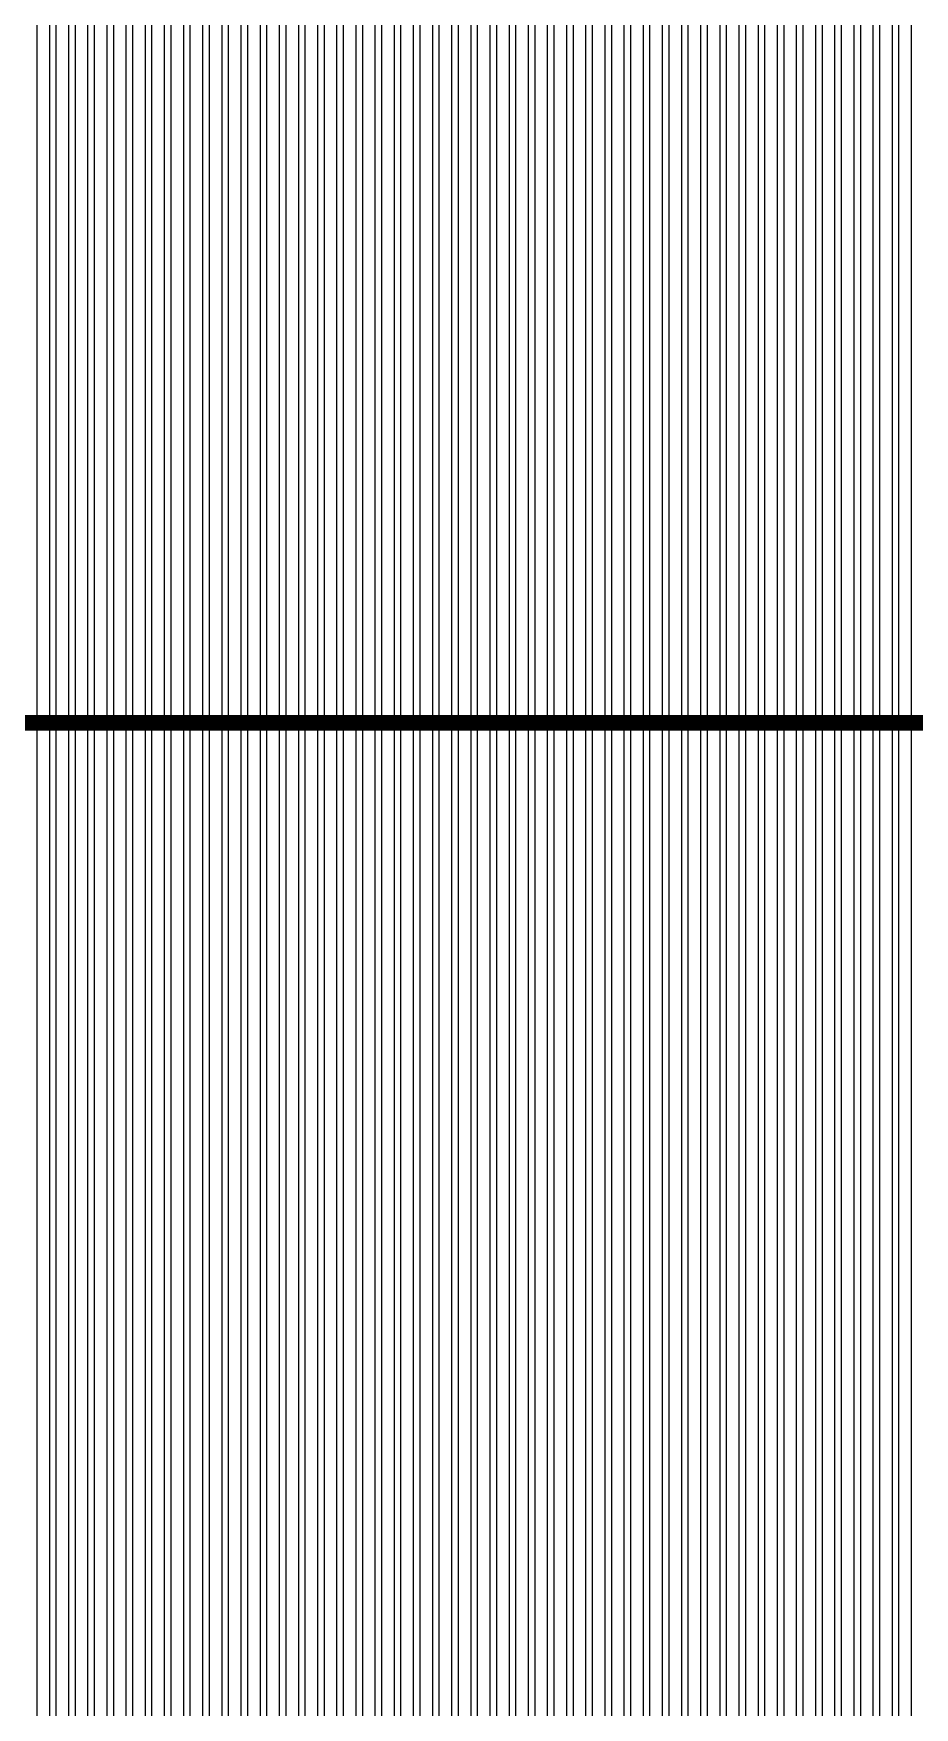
# Model space of a CAD drawing. Header units: millimetres. Extents: x -107267 to 109426, y -98906 to 83910.
# Drawn here: x -10440 to -7593, y -10804 to -5394 of the extents above; entities that cross this region are included whole.
import ezdxf

# ---------------------------------------------------------------- set-up
doc = ezdxf.new("R2010")
doc.units = ezdxf.units.MM
doc.linetypes.add('ACAD_ISO10W100', pattern=[18, 12, -3, 0, -3])
doc.layers.add('00 - ZONA DE PROTEÇÃO', color=4, linetype='Continuous')
doc.layers.add('Top (Plan) View-MISC', color=7, linetype='Continuous')
doc.layers.add('000-M3G-MALHA NOVA', color=5, linetype='ACAD_ISO10W100', lineweight=0)

# ---------------------------------------------------------------- blocks, each defined once
blk = doc.blocks.new('*U481')
at = {"layer": 'Top (Plan) View-MISC', "color": 0, "linetype": 'ByBlock', "lineweight": -2}
for p, q in [((-10429.8, -7621.9), (-10389.1, -7621.9)), ((-10367.9, -7621.9), (-10327.2, -7621.9)), ((-10306, -7621.9), (-10265.3, -7621.9)), ((-10244.1, -7621.9), (-10203.4, -7621.9)), ((-10182.2, -7621.9), (-10141.5, -7621.9)), ((-10120.3, -7621.9), (-10079.6, -7621.9)), ((-10058.4, -7621.9), (-10017.7, -7621.9)), ((-9996.5, -7621.9), (-9955.8, -7621.9)), ((-9934.6, -7621.9), (-9893.9, -7621.9)), ((-9872.7, -7621.9), (-9832, -7621.9)), ((-9810.8, -7621.9), (-9770.1, -7621.9)), ((-9748.9, -7621.9), (-9708.2, -7621.9)), ((-9687, -7621.9), (-9646.3, -7621.9)), ((-9625.1, -7621.9), (-9584.4, -7621.9)), ((-9563.2, -7621.9), (-9522.5, -7621.9)), ((-9501.3, -7621.9), (-9460.6, -7621.9)), ((-9439.4, -7621.9), (-9398.7, -7621.9)), ((-9377.5, -7621.9), (-9336.8, -7621.9)), ((-9315.6, -7621.9), (-9274.9, -7621.9)), ((-9253.7, -7621.9), (-9213, -7621.9)), ((-9191.8, -7621.9), (-9151.1, -7621.9)), ((-9129.9, -7621.9), (-9089.2, -7621.9)), ((-9068, -7621.9), (-9027.3, -7621.9)), ((-9006.1, -7621.9), (-8965.4, -7621.9)), ((-8944.2, -7621.9), (-8903.5, -7621.9)), ((-8882.3, -7621.9), (-8841.6, -7621.9)), ((-8820.4, -7621.9), (-8779.7, -7621.9)), ((-8758.5, -7621.9), (-8717.8, -7621.9)), ((-8696.6, -7621.9), (-8655.9, -7621.9)), ((-8634.7, -7621.9), (-8594, -7621.9)), ((-8572.8, -7621.9), (-8532.1, -7621.9)), ((-8510.9, -7621.9), (-8470.2, -7621.9)), ((-8449, -7621.9), (-8408.3, -7621.9)), ((-8387.1, -7621.9), (-8346.4, -7621.9)), ((-8325.2, -7621.9), (-8284.5, -7621.9)), ((-8263.3, -7621.9), (-8222.6, -7621.9)), ((-8201.4, -7621.9), (-8160.7, -7621.9)), ((-8139.5, -7621.9), (-8098.8, -7621.9)), ((-8077.6, -7621.9), (-8036.9, -7621.9)), ((-8015.7, -7621.9), (-7975, -7621.9)), ((-7953.8, -7621.9), (-7913.1, -7621.9)), ((-7891.9, -7621.9), (-7851.2, -7621.9)), ((-7830, -7621.9), (-7789.3, -7621.9)), ((-7768.1, -7621.9), (-7727.4, -7621.9)), ((-7706.2, -7621.9), (-7665.5, -7621.9)), ((-7644.3, -7621.9), (-7603.6, -7621.9))]:
    blk.add_line(p, q, dxfattribs=at)
blk = doc.blocks.new('*U985')
at = {"layer": 'Top (Plan) View-MISC', "color": 0, "linetype": 'ByBlock', "lineweight": -2}
for p, q in [((-7603.6, -381.9), (-7603.6, -7621.9)), ((-7603.6, -7621.9), (-7603.6, -14861.9)), ((-7603.6, -7621.9), (-7582.4, -7621.9))]:
    blk.add_line(p, q, dxfattribs=at)
blk = doc.blocks.new('*U986')
at = {"layer": 'Top (Plan) View-MISC', "color": 0, "linetype": 'ByBlock', "lineweight": -2}
for p, q in [((-7665.5, -381.9), (-7665.5, -7621.9)), ((-7644.3, -381.9), (-7644.3, -7621.9)), ((-7665.5, -7621.9), (-7665.5, -14861.9)), ((-7665.5, -7621.9), (-7644.3, -7621.9)), ((-7644.3, -7621.9), (-7644.3, -14861.9))]:
    blk.add_line(p, q, dxfattribs=at)
blk = doc.blocks.new('*U987')
at = {"layer": 'Top (Plan) View-MISC', "color": 0, "linetype": 'ByBlock', "lineweight": -2}
for p, q in [((-7727.4, -381.9), (-7727.4, -7621.9)), ((-7706.2, -381.9), (-7706.2, -7621.9)), ((-7727.4, -7621.9), (-7727.4, -14861.9)), ((-7727.4, -7621.9), (-7706.2, -7621.9)), ((-7706.2, -7621.9), (-7706.2, -14861.9))]:
    blk.add_line(p, q, dxfattribs=at)
blk = doc.blocks.new('*U988')
at = {"layer": 'Top (Plan) View-MISC', "color": 0, "linetype": 'ByBlock', "lineweight": -2}
for p, q in [((-7789.3, -381.9), (-7789.3, -7621.9)), ((-7768.1, -381.9), (-7768.1, -7621.9)), ((-7789.3, -7621.9), (-7789.3, -14861.9)), ((-7789.3, -7621.9), (-7768.1, -7621.9)), ((-7768.1, -7621.9), (-7768.1, -14861.9))]:
    blk.add_line(p, q, dxfattribs=at)
blk = doc.blocks.new('*U989')
at = {"layer": 'Top (Plan) View-MISC', "color": 0, "linetype": 'ByBlock', "lineweight": -2}
for p, q in [((-7851.2, -381.9), (-7851.2, -7621.9)), ((-7830, -381.9), (-7830, -7621.9)), ((-7851.2, -7621.9), (-7851.2, -14861.9)), ((-7851.2, -7621.9), (-7830, -7621.9)), ((-7830, -7621.9), (-7830, -14861.9))]:
    blk.add_line(p, q, dxfattribs=at)
blk = doc.blocks.new('*U990')
at = {"layer": 'Top (Plan) View-MISC', "color": 0, "linetype": 'ByBlock', "lineweight": -2}
for p, q in [((-7913.1, -381.9), (-7913.1, -7621.9)), ((-7891.9, -381.9), (-7891.9, -7621.9)), ((-7913.1, -7621.9), (-7913.1, -14861.9)), ((-7913.1, -7621.9), (-7891.9, -7621.9)), ((-7891.9, -7621.9), (-7891.9, -14861.9))]:
    blk.add_line(p, q, dxfattribs=at)
blk = doc.blocks.new('*U991')
at = {"layer": 'Top (Plan) View-MISC', "color": 0, "linetype": 'ByBlock', "lineweight": -2}
for p, q in [((-7975, -381.9), (-7975, -7621.9)), ((-7953.8, -381.9), (-7953.8, -7621.9)), ((-7975, -7621.9), (-7975, -14861.9)), ((-7975, -7621.9), (-7953.8, -7621.9)), ((-7953.8, -7621.9), (-7953.8, -14861.9))]:
    blk.add_line(p, q, dxfattribs=at)
blk = doc.blocks.new('*U992')
at = {"layer": 'Top (Plan) View-MISC', "color": 0, "linetype": 'ByBlock', "lineweight": -2}
for p, q in [((-8036.9, -381.9), (-8036.9, -7621.9)), ((-8015.7, -381.9), (-8015.7, -7621.9)), ((-8036.9, -7621.9), (-8036.9, -14861.9)), ((-8036.9, -7621.9), (-8015.7, -7621.9)), ((-8015.7, -7621.9), (-8015.7, -14861.9))]:
    blk.add_line(p, q, dxfattribs=at)
blk = doc.blocks.new('*U993')
at = {"layer": 'Top (Plan) View-MISC', "color": 0, "linetype": 'ByBlock', "lineweight": -2}
for p, q in [((-8098.8, -381.9), (-8098.8, -7621.9)), ((-8077.6, -381.9), (-8077.6, -7621.9)), ((-8098.8, -7621.9), (-8098.8, -14861.9)), ((-8098.8, -7621.9), (-8077.6, -7621.9)), ((-8077.6, -7621.9), (-8077.6, -14861.9))]:
    blk.add_line(p, q, dxfattribs=at)
blk = doc.blocks.new('*U994')
at = {"layer": 'Top (Plan) View-MISC', "color": 0, "linetype": 'ByBlock', "lineweight": -2}
for p, q in [((-8160.7, -381.9), (-8160.7, -7621.9)), ((-8139.5, -381.9), (-8139.5, -7621.9)), ((-8160.7, -7621.9), (-8160.7, -14861.9)), ((-8160.7, -7621.9), (-8139.5, -7621.9)), ((-8139.5, -7621.9), (-8139.5, -14861.9))]:
    blk.add_line(p, q, dxfattribs=at)
blk = doc.blocks.new('*U995')
at = {"layer": 'Top (Plan) View-MISC', "color": 0, "linetype": 'ByBlock', "lineweight": -2}
for p, q in [((-8222.6, -381.9), (-8222.6, -7621.9)), ((-8201.4, -381.9), (-8201.4, -7621.9)), ((-8222.6, -7621.9), (-8222.6, -14861.9)), ((-8222.6, -7621.9), (-8201.4, -7621.9)), ((-8201.4, -7621.9), (-8201.4, -14861.9))]:
    blk.add_line(p, q, dxfattribs=at)
blk = doc.blocks.new('*U996')
at = {"layer": 'Top (Plan) View-MISC', "color": 0, "linetype": 'ByBlock', "lineweight": -2}
for p, q in [((-8284.5, -381.9), (-8284.5, -7621.9)), ((-8263.3, -381.9), (-8263.3, -7621.9)), ((-8284.5, -7621.9), (-8284.5, -14861.9)), ((-8284.5, -7621.9), (-8263.3, -7621.9)), ((-8263.3, -7621.9), (-8263.3, -14861.9))]:
    blk.add_line(p, q, dxfattribs=at)
blk = doc.blocks.new('*U997')
at = {"layer": 'Top (Plan) View-MISC', "color": 0, "linetype": 'ByBlock', "lineweight": -2}
for p, q in [((-8346.4, -381.9), (-8346.4, -7621.9)), ((-8325.2, -381.9), (-8325.2, -7621.9)), ((-8346.4, -7621.9), (-8346.4, -14861.9)), ((-8346.4, -7621.9), (-8325.2, -7621.9)), ((-8325.2, -7621.9), (-8325.2, -14861.9))]:
    blk.add_line(p, q, dxfattribs=at)
blk = doc.blocks.new('*U998')
at = {"layer": 'Top (Plan) View-MISC', "color": 0, "linetype": 'ByBlock', "lineweight": -2}
for p, q in [((-8408.3, -381.9), (-8408.3, -7621.9)), ((-8387.1, -381.9), (-8387.1, -7621.9)), ((-8408.3, -7621.9), (-8408.3, -14861.9)), ((-8408.3, -7621.9), (-8387.1, -7621.9)), ((-8387.1, -7621.9), (-8387.1, -14861.9))]:
    blk.add_line(p, q, dxfattribs=at)
blk = doc.blocks.new('*U999')
at = {"layer": 'Top (Plan) View-MISC', "color": 0, "linetype": 'ByBlock', "lineweight": -2}
for p, q in [((-8470.2, -381.9), (-8470.2, -7621.9)), ((-8449, -381.9), (-8449, -7621.9)), ((-8470.2, -7621.9), (-8470.2, -14861.9)), ((-8470.2, -7621.9), (-8449, -7621.9)), ((-8449, -7621.9), (-8449, -14861.9))]:
    blk.add_line(p, q, dxfattribs=at)
blk = doc.blocks.new('*U1000')
at = {"layer": 'Top (Plan) View-MISC', "color": 0, "linetype": 'ByBlock', "lineweight": -2}
for p, q in [((-8532.1, -381.9), (-8532.1, -7621.9)), ((-8510.9, -381.9), (-8510.9, -7621.9)), ((-8532.1, -7621.9), (-8532.1, -14861.9)), ((-8532.1, -7621.9), (-8510.9, -7621.9)), ((-8510.9, -7621.9), (-8510.9, -14861.9))]:
    blk.add_line(p, q, dxfattribs=at)
blk = doc.blocks.new('*U1001')
at = {"layer": 'Top (Plan) View-MISC', "color": 0, "linetype": 'ByBlock', "lineweight": -2}
for p, q in [((-8594, -381.9), (-8594, -7621.9)), ((-8572.8, -381.9), (-8572.8, -7621.9)), ((-8594, -7621.9), (-8594, -14861.9)), ((-8594, -7621.9), (-8572.8, -7621.9)), ((-8572.8, -7621.9), (-8572.8, -14861.9))]:
    blk.add_line(p, q, dxfattribs=at)
blk = doc.blocks.new('*U1002')
at = {"layer": 'Top (Plan) View-MISC', "color": 0, "linetype": 'ByBlock', "lineweight": -2}
for p, q in [((-8655.9, -381.9), (-8655.9, -7621.9)), ((-8634.7, -381.9), (-8634.7, -7621.9)), ((-8655.9, -7621.9), (-8655.9, -14861.9)), ((-8655.9, -7621.9), (-8634.7, -7621.9)), ((-8634.7, -7621.9), (-8634.7, -14861.9))]:
    blk.add_line(p, q, dxfattribs=at)
blk = doc.blocks.new('*U1003')
at = {"layer": 'Top (Plan) View-MISC', "color": 0, "linetype": 'ByBlock', "lineweight": -2}
for p, q in [((-8717.8, -381.9), (-8717.8, -7621.9)), ((-8696.6, -381.9), (-8696.6, -7621.9)), ((-8717.8, -7621.9), (-8717.8, -14861.9)), ((-8717.8, -7621.9), (-8696.6, -7621.9)), ((-8696.6, -7621.9), (-8696.6, -14861.9))]:
    blk.add_line(p, q, dxfattribs=at)
blk = doc.blocks.new('*U1004')
at = {"layer": 'Top (Plan) View-MISC', "color": 0, "linetype": 'ByBlock', "lineweight": -2}
for p, q in [((-8779.7, -381.9), (-8779.7, -7621.9)), ((-8758.5, -381.9), (-8758.5, -7621.9)), ((-8779.7, -7621.9), (-8779.7, -14861.9)), ((-8779.7, -7621.9), (-8758.5, -7621.9)), ((-8758.5, -7621.9), (-8758.5, -14861.9))]:
    blk.add_line(p, q, dxfattribs=at)
blk = doc.blocks.new('*U1005')
at = {"layer": 'Top (Plan) View-MISC', "color": 0, "linetype": 'ByBlock', "lineweight": -2}
for p, q in [((-8841.6, -381.9), (-8841.6, -7621.9)), ((-8820.4, -381.9), (-8820.4, -7621.9)), ((-8841.6, -7621.9), (-8841.6, -14861.9)), ((-8841.6, -7621.9), (-8820.4, -7621.9)), ((-8820.4, -7621.9), (-8820.4, -14861.9))]:
    blk.add_line(p, q, dxfattribs=at)
blk = doc.blocks.new('*U1006')
at = {"layer": 'Top (Plan) View-MISC', "color": 0, "linetype": 'ByBlock', "lineweight": -2}
for p, q in [((-8903.5, -381.9), (-8903.5, -7621.9)), ((-8882.3, -381.9), (-8882.3, -7621.9)), ((-8903.5, -7621.9), (-8903.5, -14861.9)), ((-8903.5, -7621.9), (-8882.3, -7621.9)), ((-8882.3, -7621.9), (-8882.3, -14861.9))]:
    blk.add_line(p, q, dxfattribs=at)
blk = doc.blocks.new('*U1007')
at = {"layer": 'Top (Plan) View-MISC', "color": 0, "linetype": 'ByBlock', "lineweight": -2}
for p, q in [((-8965.4, -381.9), (-8965.4, -7621.9)), ((-8944.2, -381.9), (-8944.2, -7621.9)), ((-8965.4, -7621.9), (-8965.4, -14861.9)), ((-8965.4, -7621.9), (-8944.2, -7621.9)), ((-8944.2, -7621.9), (-8944.2, -14861.9))]:
    blk.add_line(p, q, dxfattribs=at)
blk = doc.blocks.new('*U1008')
at = {"layer": 'Top (Plan) View-MISC', "color": 0, "linetype": 'ByBlock', "lineweight": -2}
for p, q in [((-9027.3, -381.9), (-9027.3, -7621.9)), ((-9006.1, -381.9), (-9006.1, -7621.9)), ((-9027.3, -7621.9), (-9027.3, -14861.9)), ((-9027.3, -7621.9), (-9006.1, -7621.9)), ((-9006.1, -7621.9), (-9006.1, -14861.9))]:
    blk.add_line(p, q, dxfattribs=at)
blk = doc.blocks.new('*U1009')
at = {"layer": 'Top (Plan) View-MISC', "color": 0, "linetype": 'ByBlock', "lineweight": -2}
for p, q in [((-9089.2, -381.9), (-9089.2, -7621.9)), ((-9068, -381.9), (-9068, -7621.9)), ((-9089.2, -7621.9), (-9089.2, -14861.9)), ((-9089.2, -7621.9), (-9068, -7621.9)), ((-9068, -7621.9), (-9068, -14861.9))]:
    blk.add_line(p, q, dxfattribs=at)
blk = doc.blocks.new('*U1010')
at = {"layer": 'Top (Plan) View-MISC', "color": 0, "linetype": 'ByBlock', "lineweight": -2}
for p, q in [((-9151.1, -2262.1), (-9151.1, -7621.9)), ((-9129.9, -2262.1), (-9129.9, -7621.9)), ((-9151.1, -7621.9), (-9151.1, -14861.9)), ((-9151.1, -7621.9), (-9129.9, -7621.9)), ((-9129.9, -7621.9), (-9129.9, -14861.9))]:
    blk.add_line(p, q, dxfattribs=at)
blk = doc.blocks.new('*U1011')
at = {"layer": 'Top (Plan) View-MISC', "color": 0, "linetype": 'ByBlock', "lineweight": -2}
for p, q in [((-9213, -2262.1), (-9213, -7621.9)), ((-9191.8, -2262.1), (-9191.8, -7621.9)), ((-9213, -7621.9), (-9213, -14861.9)), ((-9213, -7621.9), (-9191.8, -7621.9)), ((-9191.8, -7621.9), (-9191.8, -14861.9))]:
    blk.add_line(p, q, dxfattribs=at)
blk = doc.blocks.new('*U1012')
at = {"layer": 'Top (Plan) View-MISC', "color": 0, "linetype": 'ByBlock', "lineweight": -2}
for p, q in [((-9253.7, -2108.7), (-9253.7, -7621.9)), ((-9274.9, -2122.6), (-9274.9, -7621.9)), ((-9274.9, -7621.9), (-9274.9, -14861.9)), ((-9274.9, -7621.9), (-9253.7, -7621.9)), ((-9253.7, -7621.9), (-9253.7, -14861.9))]:
    blk.add_line(p, q, dxfattribs=at)
blk = doc.blocks.new('*U1013')
at = {"layer": 'Top (Plan) View-MISC', "color": 0, "linetype": 'ByBlock', "lineweight": -2}
for p, q in [((-9336.8, -2147.7), (-9336.8, -7621.9)), ((-9315.6, -2141.4), (-9315.6, -7621.9)), ((-9336.8, -7621.9), (-9336.8, -14861.9)), ((-9336.8, -7621.9), (-9315.6, -7621.9)), ((-9315.6, -7621.9), (-9315.6, -14861.9))]:
    blk.add_line(p, q, dxfattribs=at)
blk = doc.blocks.new('*U1014')
at = {"layer": 'Top (Plan) View-MISC', "color": 0, "linetype": 'ByBlock', "lineweight": -2}
for p, q in [((-9398.7, -2154.6), (-9398.7, -7621.9)), ((-9377.5, -2154.1), (-9377.5, -7621.9)), ((-9398.7, -7621.9), (-9398.7, -14861.9)), ((-9398.7, -7621.9), (-9377.5, -7621.9)), ((-9377.5, -7621.9), (-9377.5, -14861.9))]:
    blk.add_line(p, q, dxfattribs=at)
blk = doc.blocks.new('*U1015')
at = {"layer": 'Top (Plan) View-MISC', "color": 0, "linetype": 'ByBlock', "lineweight": -2}
for p, q in [((-9460.6, -2145), (-9460.6, -7621.9)), ((-9439.4, -2150.2), (-9439.4, -7621.9)), ((-9460.6, -7621.9), (-9460.6, -14861.9)), ((-9460.6, -7621.9), (-9439.4, -7621.9)), ((-9439.4, -7621.9), (-9439.4, -14861.9))]:
    blk.add_line(p, q, dxfattribs=at)
blk = doc.blocks.new('*U1016')
at = {"layer": 'Top (Plan) View-MISC', "color": 0, "linetype": 'ByBlock', "lineweight": -2}
for p, q in [((-9522.5, -2116.5), (-9522.5, -7621.9)), ((-9501.3, -2128.8), (-9501.3, -7621.9)), ((-9522.5, -7621.9), (-9522.5, -14861.9)), ((-9522.5, -7621.9), (-9501.3, -7621.9)), ((-9501.3, -7621.9), (-9501.3, -14861.9))]:
    blk.add_line(p, q, dxfattribs=at)
blk = doc.blocks.new('*U1017')
at = {"layer": 'Top (Plan) View-MISC', "color": 0, "linetype": 'ByBlock', "lineweight": -2}
for p, q in [((-9584.4, -2058), (-9584.4, -7621.9)), ((-9563.2, -2083.1), (-9563.2, -7621.9)), ((-9584.4, -7621.9), (-9584.4, -14861.9)), ((-9584.4, -7621.9), (-9563.2, -7621.9)), ((-9563.2, -7621.9), (-9563.2, -14861.9))]:
    blk.add_line(p, q, dxfattribs=at)
blk = doc.blocks.new('*U1018')
at = {"layer": 'Top (Plan) View-MISC', "color": 0, "linetype": 'ByBlock', "lineweight": -2}
for p, q in [((-9646.3, -381.9), (-9646.3, -7621.9)), ((-9625.1, -1966.9), (-9625.1, -7621.9)), ((-9646.3, -7621.9), (-9646.3, -14861.9)), ((-9646.3, -7621.9), (-9625.1, -7621.9)), ((-9625.1, -7621.9), (-9625.1, -14861.9))]:
    blk.add_line(p, q, dxfattribs=at)
blk = doc.blocks.new('*U1019')
at = {"layer": 'Top (Plan) View-MISC', "color": 0, "linetype": 'ByBlock', "lineweight": -2}
for p, q in [((-9708.2, -381.9), (-9708.2, -7621.9)), ((-9687, -381.9), (-9687, -7621.9)), ((-9708.2, -7621.9), (-9708.2, -14861.9)), ((-9708.2, -7621.9), (-9687, -7621.9)), ((-9687, -7621.9), (-9687, -14861.9))]:
    blk.add_line(p, q, dxfattribs=at)
blk = doc.blocks.new('*U1020')
at = {"layer": 'Top (Plan) View-MISC', "color": 0, "linetype": 'ByBlock', "lineweight": -2}
for p, q in [((-9770.1, -381.9), (-9770.1, -7621.9)), ((-9748.9, -381.9), (-9748.9, -7621.9)), ((-9770.1, -7621.9), (-9770.1, -14861.9)), ((-9770.1, -7621.9), (-9748.9, -7621.9)), ((-9748.9, -7621.9), (-9748.9, -14861.9))]:
    blk.add_line(p, q, dxfattribs=at)
blk = doc.blocks.new('*U1021')
at = {"layer": 'Top (Plan) View-MISC', "color": 0, "linetype": 'ByBlock', "lineweight": -2}
for p, q in [((-9832, -381.9), (-9832, -7621.9)), ((-9810.8, -381.9), (-9810.8, -7621.9)), ((-9832, -7621.9), (-9832, -14861.9)), ((-9832, -7621.9), (-9810.8, -7621.9)), ((-9810.8, -7621.9), (-9810.8, -14861.9))]:
    blk.add_line(p, q, dxfattribs=at)
blk = doc.blocks.new('*U1022')
at = {"layer": 'Top (Plan) View-MISC', "color": 0, "linetype": 'ByBlock', "lineweight": -2}
for p, q in [((-9893.9, -381.9), (-9893.9, -7621.9)), ((-9872.7, -381.9), (-9872.7, -7621.9)), ((-9893.9, -7621.9), (-9893.9, -14861.9)), ((-9893.9, -7621.9), (-9872.7, -7621.9)), ((-9872.7, -7621.9), (-9872.7, -14861.9))]:
    blk.add_line(p, q, dxfattribs=at)
blk = doc.blocks.new('*U1023')
at = {"layer": 'Top (Plan) View-MISC', "color": 0, "linetype": 'ByBlock', "lineweight": -2}
for p, q in [((-9955.8, -381.9), (-9955.8, -7621.9)), ((-9934.6, -381.9), (-9934.6, -7621.9)), ((-9955.8, -7621.9), (-9955.8, -14861.9)), ((-9955.8, -7621.9), (-9934.6, -7621.9)), ((-9934.6, -7621.9), (-9934.6, -14861.9))]:
    blk.add_line(p, q, dxfattribs=at)
blk = doc.blocks.new('*U1024')
at = {"layer": 'Top (Plan) View-MISC', "color": 0, "linetype": 'ByBlock', "lineweight": -2}
for p, q in [((-10017.7, -381.9), (-10017.7, -7621.9)), ((-9996.5, -381.9), (-9996.5, -7621.9)), ((-10017.7, -7621.9), (-10017.7, -14861.9)), ((-10017.7, -7621.9), (-9996.5, -7621.9)), ((-9996.5, -7621.9), (-9996.5, -14861.9))]:
    blk.add_line(p, q, dxfattribs=at)
blk = doc.blocks.new('*U1025')
at = {"layer": 'Top (Plan) View-MISC', "color": 0, "linetype": 'ByBlock', "lineweight": -2}
for p, q in [((-10079.6, -381.9), (-10079.6, -7621.9)), ((-10058.4, -381.9), (-10058.4, -7621.9)), ((-10079.6, -7621.9), (-10079.6, -14861.9)), ((-10079.6, -7621.9), (-10058.4, -7621.9)), ((-10058.4, -7621.9), (-10058.4, -14861.9))]:
    blk.add_line(p, q, dxfattribs=at)
blk = doc.blocks.new('*U1026')
at = {"layer": 'Top (Plan) View-MISC', "color": 0, "linetype": 'ByBlock', "lineweight": -2}
for p, q in [((-10141.5, -381.9), (-10141.5, -7621.9)), ((-10120.3, -381.9), (-10120.3, -7621.9)), ((-10141.5, -7621.9), (-10141.5, -14861.9)), ((-10141.5, -7621.9), (-10120.3, -7621.9)), ((-10120.3, -7621.9), (-10120.3, -14861.9))]:
    blk.add_line(p, q, dxfattribs=at)
blk = doc.blocks.new('*U1027')
at = {"layer": 'Top (Plan) View-MISC', "color": 0, "linetype": 'ByBlock', "lineweight": -2}
for p, q in [((-10203.4, -381.9), (-10203.4, -7621.9)), ((-10182.2, -381.9), (-10182.2, -7621.9)), ((-10203.4, -7621.9), (-10203.4, -14861.9)), ((-10203.4, -7621.9), (-10182.2, -7621.9)), ((-10182.2, -7621.9), (-10182.2, -14861.9))]:
    blk.add_line(p, q, dxfattribs=at)
blk = doc.blocks.new('*U1028')
at = {"layer": 'Top (Plan) View-MISC', "color": 0, "linetype": 'ByBlock', "lineweight": -2}
for p, q in [((-10265.3, -381.9), (-10265.3, -7621.9)), ((-10244.1, -381.9), (-10244.1, -7621.9)), ((-10265.3, -7621.9), (-10265.3, -14861.9)), ((-10265.3, -7621.9), (-10244.1, -7621.9)), ((-10244.1, -7621.9), (-10244.1, -14861.9))]:
    blk.add_line(p, q, dxfattribs=at)
blk = doc.blocks.new('*U1029')
at = {"layer": 'Top (Plan) View-MISC', "color": 0, "linetype": 'ByBlock', "lineweight": -2}
for p, q in [((-10327.2, -381.9), (-10327.2, -7621.9)), ((-10306, -381.9), (-10306, -7621.9)), ((-10327.2, -7621.9), (-10327.2, -14861.9)), ((-10327.2, -7621.9), (-10306, -7621.9)), ((-10306, -7621.9), (-10306, -14861.9))]:
    blk.add_line(p, q, dxfattribs=at)
blk = doc.blocks.new('*U1030')
at = {"layer": 'Top (Plan) View-MISC', "color": 0, "linetype": 'ByBlock', "lineweight": -2}
for p, q in [((-10389.1, -381.9), (-10389.1, -7621.9)), ((-10367.9, -381.9), (-10367.9, -7621.9)), ((-10389.1, -7621.9), (-10389.1, -14861.9)), ((-10389.1, -7621.9), (-10367.9, -7621.9)), ((-10367.9, -7621.9), (-10367.9, -14861.9))]:
    blk.add_line(p, q, dxfattribs=at)
blk = doc.blocks.new('*U1031')
at = {"layer": 'Top (Plan) View-MISC', "color": 0, "linetype": 'ByBlock', "lineweight": -2}
for p, q in [((-10429.8, -381.9), (-10429.8, -7621.9)), ((-10451, -7621.9), (-10429.8, -7621.9)), ((-10429.8, -7621.9), (-10429.8, -14861.9))]:
    blk.add_line(p, q, dxfattribs=at)

msp = doc.modelspace()

# ---------------------------------------------------------------- hatches: boundary and pattern name
at = {"layer": '00 - ZONA DE PROTEÇÃO'}
h = msp.add_hatch(dxfattribs=at)
h.set_pattern_fill('ANSI31', color=256, scale=100)
h.paths.add_polyline_path([(-13707.5, -10990.4, -0.186516), (-13820.6, -14966.5, 0.414214), (-13179.3, -15607.9, -0.104933), (-3151, -15607.9, -0.09784), (6816.5, -15607.9, -0.097708), (16816.5, -15607.9, -0.143023), (23528.8, -15599.5, 0.414214), (24170.1, -14958.2, -0.142426), (24170.1, -7613.3, -0.10484), (23957.5, 478.5, 0.414214), (23316.2, 1119.8, -0.093557), (16807.7, 577.3, -0.082777), (6855.7, 562.6, -0.082236), (-3141.3, 575.6, -0.08359), (-13132.3, 575.6, -0.101166), (-21195.5, 556.2, 0.414214), (-21836.8, -85.1, -0.113967), (-21836.8, -7622.3, -0.301912), (-21836.8, -10478, 0.414214), (-21195.5, -11119.4, -0.128973)])
h.paths.add_polyline_path([(-20156.9, -9561, 0.142702), (-20481.7, -7424.5, 0.092198), (-20379.7, -831.6, 0.088905), (-13141.3, -732.3, 0.083475), (-3150.3, -732.3, 0.082902), (6855.6, -738.1, 0.108059), (16863.1, -739.3, 0.098139), (22506.3, -522.8, 0.085608), (22847, -7584.3, 0.113812), (22635.2, -14069.1, 0.112262), (16761.1, -14291.3, 0.092477), (6816.6, -14301.6, 0.093024), (-3142, -14299.9, 0.090083), (-12232.6, -14126.3, 0.160127), (-12766.5, -9913.6, 0.116887)], flags=16)

# ---------------------------------------------------------------- linework, layer by layer
at = {"layer": '000-M3G-MALHA NOVA', "ltscale": 0.5, "const_width": 50}
msp.add_lwpolyline([(23548.4, -7621.9), (-12905.7, -7621.9), (-12843.8, -6678.2), (-14449.4, -6678.2), (-14453.2, -7621.9), (-21195.7, -7621.9)], dxfattribs=at)

# ---------------------------------------------------------------- block references
at = {"layer": 'Top (Plan) View-MISC'}
for name in ['*U481', '*U1031', '*U1030', '*U1029', '*U1028', '*U1027', '*U1026', '*U1025', '*U1024', '*U1023', '*U1022', '*U1021', '*U1020', '*U1019', '*U1018', '*U1017', '*U1016', '*U1015', '*U1014', '*U1013', '*U1012', '*U1011', '*U1010', '*U1009', '*U1008', '*U1007', '*U1006', '*U1005', '*U1004', '*U1003', '*U1002', '*U1001', '*U1000', '*U999', '*U998', '*U997', '*U996', '*U995', '*U994', '*U993', '*U992', '*U991', '*U990', '*U989', '*U988', '*U987', '*U986', '*U985']:
    msp.add_blockref(name, (0, 0), dxfattribs=at)

doc.saveas('drawing.dxf')
